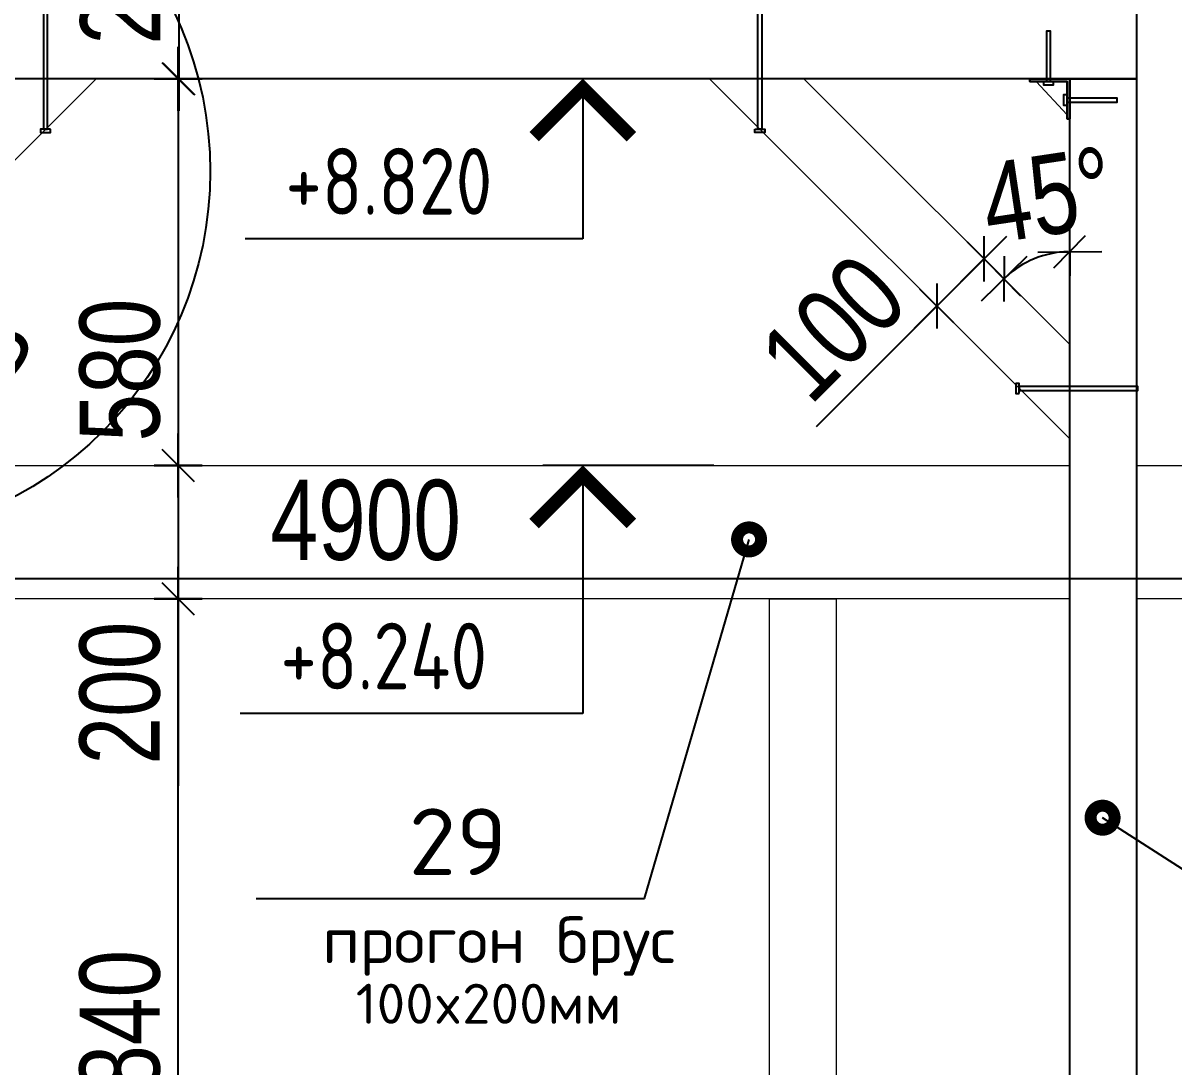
# Model space of a CAD drawing. Extents: x -12289450 to -10763036, y -7834513 to -6150123.
# Drawn here: x -10911059 to -10909334, y -7675911 to -7674346 of the extents above; entities that cross this region are included whole.
import ezdxf

# ---------------------------------------------------------------- set-up
doc = ezdxf.new("R2010")
doc.units = 0
doc.header["$LTSCALE"] = 25
doc.header["$PDMODE"] = 35
doc.layers.get('DefPoints').update_dxf_attribs({"color": 10, "lineweight": 30})
for name, color, linetype in [('004-ВСПЛИНИИ', 15, 'Continuous'), ('005-РАЗМЕРЫ', 252, 'Continuous'), ('008-ШТРИХОВКА', 252, 'Continuous'), ('Крыши', 7, 'Continuous'), ('Примечания', 7, 'Continuous')]:
    doc.layers.add(name, color=color, linetype=linetype)
for name, color, linetype, lineweight in [('RAZMER', 7, 'Continuous', 9), ('ROSTV', 5, 'Continuous', 30), ('Стена', 7, 'Continuous', 5)]:
    doc.layers.add(name, color=color, linetype=linetype, lineweight=lineweight)
doc.styles.add('GOST 2.304', font='cs_gost2304.shx')
doc.styles.add('ROMANT', font='romant.shx', dxfattribs={"height": 2})
doc.styles.get("Standard").update_dxf_attribs({"font": 'arial.ttf'})
doc.styles.add('TXT0', font='txt', dxfattribs={"width": 0.8})
doc.dimstyles.new('Копия 3 РАЗМЕРЫ 3', dxfattribs={"dimscale": 30, "dimtxt": 4, "dimasz": 0.08, "dimexe": 0, "dimexo": 0, "dimgap": 0.9, "dimtad": 1, "dimdec": 0, "dimzin": 0, "dimdsep": 46, "dimtxsty": 'TXT0', "dimblk1": 'A8MITTA', "dimblk2": 'A8MITTA', "dimsah": 1, "dimcen": 0.3, "dimse1": 1, "dimse2": 1, "dimadec": 0, "dimazin": 0, "dimtp": 6, "dimtm": 6, "dimtfac": 1, "dimtdec": 0, "dimtofl": 0, "dimtmove": 0, "dimatfit": 3, "dimldrblk": 'A8MITTA', "dimfxl": 0, "dimtolj": 1, "dimtzin": 0, "dimarcsym": 0})

# ---------------------------------------------------------------- blocks, each defined once
blk = doc.blocks.new('A8MITTA', base_point=(3180, 3140))
for p, q in [((3180, 3154.999999999999), (3180, 3125)), ((3169.999999999999, 3129.999999999999), (3190, 3150)), ((3159.999999999999, 3140), (3200, 3140))]:
    blk.add_line(p, q)
blk = doc.blocks.new('*D1114')
at = {"layer": '005-РАЗМЕРЫ', "color": 0, "lineweight": -2, "ltscale": 4, "transparency": 16777216}
blk.add_line((-10910826.01796757, -7677047.451588755), (-10910826.01796757, -7675212.277390238), dxfattribs=at)
at = {"layer": 'DefPoints', "color": 0, "ltscale": 4, "transparency": 16777216}
for p in [(-10910910.39100694, -7675209.877390238), (-10910826.01796757, -7675209.877390238), (-10910910.39366567, -7677049.851588756)]:
    blk.add_point(p, dxfattribs=at)
at = {"layer": '005-РАЗМЕРЫ', "color": 0, "lineweight": -2, "ltscale": 4, "transparency": 16777216, "xscale": 2.4, "yscale": 2.4, "zscale": 2.4}
for p, rotation in [((-10910826.01796757, -7675209.877390238), 90), ((-10910826.01796757, -7677049.851588756), 270)]:
    blk.add_blockref('A8MITTA', p, dxfattribs=dict(at, rotation=rotation))
at = {"layer": '005-РАЗМЕРЫ', "color": 0, "ltscale": 4, "transparency": 16777216, "insert": (-10910913.01796757, -7675879.222105216), "char_height": 120, "attachment_point": 5, "rotation": 90, "style": 'TXT0'}
blk.add_mtext('\\A1;1840', dxfattribs=at)
blk = doc.blocks.new('*D1115')
at = {"layer": '005-РАЗМЕРЫ', "color": 0, "lineweight": -2, "ltscale": 4, "transparency": 16777216}
for p, q in [((-10910826.01796757, -7675012.273852854), (-10910826.01796757, -7675207.477390237)), ((-10910826.01796757, -7675209.877390238), (-10910826.01796757, -7675490.277390238))]:
    blk.add_line(p, q, dxfattribs=at)
at = {"layer": 'DefPoints', "color": 0, "ltscale": 4, "transparency": 16777216}
for p in [(-10910666.22472147, -7675009.873852854), (-10910826.01796757, -7675209.877390238), (-10910666.22501047, -7675209.877390238)]:
    blk.add_point(p, dxfattribs=at)
at = {"layer": '005-РАЗМЕРЫ', "color": 0, "lineweight": -2, "ltscale": 4, "transparency": 16777216, "xscale": 2.4, "yscale": 2.4, "zscale": 2.4}
for p, rotation in [((-10910826.01796757, -7675009.873852854), 90), ((-10910826.01796757, -7675209.877390238), 270)]:
    blk.add_blockref('A8MITTA', p, dxfattribs=dict(at, rotation=rotation))
at = {"layer": '005-РАЗМЕРЫ', "color": 0, "ltscale": 4, "transparency": 16777216, "insert": (-10910913.01796757, -7675351.27739024), "char_height": 120, "attachment_point": 5, "rotation": 90, "style": 'TXT0'}
blk.add_mtext('\\A1;200', dxfattribs=at)
blk = doc.blocks.new('*D1129')
at = {"layer": '005-РАЗМЕРЫ', "color": 0, "lineweight": -2, "ltscale": 4, "transparency": 16777216}
blk.add_line((-10910824.94837777, -7674232.29110624), (-10910824.94837777, -7674427.494643623), dxfattribs=at)
at = {"layer": 'DefPoints', "color": 0, "ltscale": 4, "transparency": 16777216}
for p in [(-10910666.22472142, -7674229.89110624), (-10910824.94837777, -7674429.894643623), (-10910666.22501042, -7674429.894643623)]:
    blk.add_point(p, dxfattribs=at)
at = {"layer": '005-РАЗМЕРЫ', "color": 0, "lineweight": -2, "ltscale": 4, "transparency": 16777216, "xscale": 2.4, "yscale": 2.4, "zscale": 2.4}
for p, rotation in [((-10910824.94837777, -7674229.89110624), 90), ((-10910824.94837777, -7674429.894643623), 270)]:
    blk.add_blockref('A8MITTA', p, dxfattribs=dict(at, rotation=rotation))
at = {"layer": '005-РАЗМЕРЫ', "color": 0, "ltscale": 4, "transparency": 16777216, "insert": (-10910911.94837777, -7674271.650143957), "char_height": 120, "attachment_point": 5, "rotation": 90, "style": 'TXT0'}
blk.add_mtext('\\A1;200', dxfattribs=at)
blk = doc.blocks.new('*D1130')
at = {"layer": '005-РАЗМЕРЫ', "color": 0, "lineweight": -2, "ltscale": 4, "transparency": 16777216}
blk.add_line((-10910826.01796757, -7674432.294643624), (-10910826.01796757, -7675007.477390243), dxfattribs=at)
at = {"layer": 'DefPoints', "color": 0, "ltscale": 4, "transparency": 16777216}
for p in [(-10910666.22501042, -7674429.894643623), (-10910826.01796757, -7675009.877390243), (-10910666.22501054, -7675009.877390243)]:
    blk.add_point(p, dxfattribs=at)
at = {"layer": '005-РАЗМЕРЫ', "color": 0, "lineweight": -2, "ltscale": 4, "transparency": 16777216, "xscale": 2.4, "yscale": 2.4, "zscale": 2.4}
for p, rotation in [((-10910826.01796757, -7674429.894643623), 90), ((-10910826.01796757, -7675009.877390243), 270)]:
    blk.add_blockref('A8MITTA', p, dxfattribs=dict(at, rotation=rotation))
at = {"layer": '005-РАЗМЕРЫ', "color": 0, "ltscale": 4, "transparency": 16777216, "insert": (-10910913.01796757, -7674866.874156447), "char_height": 120, "attachment_point": 5, "rotation": 90, "style": 'TXT0'}
blk.add_mtext('\\A1;580', dxfattribs=at)
blk = doc.blocks.new('*D1132')
at = {"layer": '005-РАЗМЕРЫ', "color": 0, "lineweight": -2, "ltscale": 4, "transparency": 16777216}
for p, q in [((-10909619.24996668, -7674701.804944848), (-10909686.56653225, -7674769.121510419)), ((-10909688.26358852, -7674770.818566694), (-10909869.41807995, -7674951.973058118))]:
    blk.add_line(p, q, dxfattribs=at)
at = {"layer": 'DefPoints', "color": 0, "ltscale": 4, "transparency": 16777216}
for p in [(-10909650.97712972, -7674666.683669256), (-10909721.68780784, -7674737.394347378), (-10909688.26358852, -7674770.818566694)]:
    blk.add_point(p, dxfattribs=at)
at = {"layer": '005-РАЗМЕРЫ', "color": 0, "lineweight": -2, "ltscale": 4, "transparency": 16777216, "xscale": 2.4, "yscale": 2.4, "zscale": 2.4}
for p, rotation in [((-10909617.5529104, -7674700.107888573), 45), ((-10909688.26358852, -7674770.818566694), 225)]:
    blk.add_blockref('A8MITTA', p, dxfattribs=dict(at, rotation=rotation))
at = {"layer": '005-РАЗМЕРЫ', "color": 0, "ltscale": 4, "transparency": 16777216, "insert": (-10909843.96223583, -7674803.480634067), "char_height": 120, "attachment_point": 5, "rotation": 45, "style": 'TXT0'}
blk.add_mtext('\\A1;100', dxfattribs=at)
blk = doc.blocks.new('*D1133')
at = {"layer": '005-РАЗМЕРЫ', "color": 0, "lineweight": -2, "ltscale": 4, "transparency": 16777216}
for p, q in [((-10911372.14826967, -7674714.823563156), (-10911304.8317041, -7674782.140128727)), ((-10911303.13464783, -7674783.837185002), (-10911127.48932338, -7674959.482509449))]:
    blk.add_line(p, q, dxfattribs=at)
at = {"layer": 'DefPoints', "color": 0, "ltscale": 4, "transparency": 16777216}
for p in [(-10911327.40248832, -7674666.683669255), (-10911256.6918102, -7674737.394347376), (-10911303.13464783, -7674783.837185002)]:
    blk.add_point(p, dxfattribs=at)
at = {"layer": '005-РАЗМЕРЫ', "color": 0, "lineweight": -2, "ltscale": 4, "transparency": 16777216, "xscale": 2.4, "yscale": 2.4, "zscale": 2.4}
for p, rotation in [((-10911373.84532595, -7674713.126506881), 135), ((-10911303.13464783, -7674783.837185002), 315)]:
    blk.add_blockref('A8MITTA', p, dxfattribs=dict(at, rotation=rotation))
at = {"layer": '005-РАЗМЕРЫ', "color": 0, "ltscale": 4, "transparency": 16777216, "insert": (-10911152.9451675, -7674810.990085403), "char_height": 120, "attachment_point": 5, "rotation": 315, "style": 'TXT0'}
blk.add_mtext('\\A1;100', dxfattribs=at)
blk = doc.blocks.new('*D1134')
at = {"layer": '005-РАЗМЕРЫ', "color": 0, "lineweight": -2, "ltscale": 4, "transparency": 16777216}
blk.add_arc((-10909489.18980746, -7674828.470991516), 139.0614991211827, 90.9888544179779, 134.0111455840421, dxfattribs=at)
at = {"layer": 'DefPoints', "color": 0, "ltscale": 4, "transparency": 16777216}
for p in [(-10909887.76845123, -7674429.892347744), (-10909489.18980747, -7674429.892347744), (-10909558.72055702, -7674708.040200589), (-10909489.18980747, -7674828.470991503), (-10909489.18980738, -7677009.875093743)]:
    blk.add_point(p, dxfattribs=at)
at = {"layer": '005-РАЗМЕРЫ', "color": 0, "lineweight": -2, "ltscale": 4, "transparency": 16777216, "xscale": 2.4, "yscale": 2.4, "zscale": 2.4}
for p, rotation in [((-10909489.18980746, -7674689.409492394), 0.4944272100307717), ((-10909587.52113649, -7674730.139662486), 224.5055727919892)]:
    blk.add_blockref('A8MITTA', p, dxfattribs=dict(at, rotation=rotation))
at = {"layer": '005-РАЗМЕРЫ', "color": 0, "ltscale": 4, "transparency": 16777216, "insert": (-10909522.69004321, -7674604.905485256), "char_height": 120, "attachment_point": 5, "rotation": 8.522095647250632, "style": 'TXT0'}
blk.add_mtext('\\A1;45°', dxfattribs=at)
blk = doc.blocks.new('*D1279')
at = {"layer": '005-РАЗМЕРЫ', "color": 0, "lineweight": -2, "ltscale": 4, "transparency": 16777216}
blk.add_line((-10912936.78994049, -7675179.331477251), (-10908041.58980746, -7675179.331477251), dxfattribs=at)
at = {"layer": 'DefPoints', "color": 0, "ltscale": 4, "transparency": 16777216}
for p in [(-10908039.18980746, -7675179.331477251), (-10912939.18994049, -7675209.816807898), (-10908039.18980746, -7675209.882855427)]:
    blk.add_point(p, dxfattribs=at)
at = {"layer": '005-РАЗМЕРЫ', "color": 0, "lineweight": -2, "ltscale": 4, "transparency": 16777216, "xscale": 2.4, "yscale": 2.4, "zscale": 2.4, "rotation": 180}
blk.add_blockref('A8MITTA', (-10912939.18994049, -7675179.331477251), dxfattribs=at)
at = {"layer": '005-РАЗМЕРЫ', "color": 0, "lineweight": -2, "ltscale": 4, "transparency": 16777216, "xscale": 2.4, "yscale": 2.4, "zscale": 2.4}
blk.add_blockref('A8MITTA', (-10908039.18980746, -7675179.331477251), dxfattribs=at)
at = {"layer": '005-РАЗМЕРЫ', "color": 0, "ltscale": 4, "transparency": 16777216, "insert": (-10910544.83479631, -7675092.331477251), "char_height": 120, "attachment_point": 5, "style": 'TXT0'}
blk.add_mtext('\\A1;4900', dxfattribs=at)

msp = doc.modelspace()

# ---------------------------------------------------------------- hatches: boundary and pattern name
at = {"layer": '008-ШТРИХОВКА', "ltscale": 3}
h = msp.add_hatch(dxfattribs=at)
h.set_pattern_fill('ANSI37', color=256, scale=30)
h.set_pattern_definition([(45, (-10915989.18994462, -7676799.764065131), (-67.35192090801864, 67.35192090801866), []), (135, (-10915989.18994462, -7676799.764065131), (-67.35192090801866, -67.35192090801864), [])])
h.paths.add_polyline_path([(-10914357.10273346, -7675857.478074427), (-10914427.47158537, -7675781.637771543, -0.6547361384113118), (-10914442.5931089, -7675775.040275832, -1), (-10914424.5931089, -7675775.040275832, -0.2086519134828156), (-10914427.47158537, -7675781.637771543), (-10914357.10273346, -7675857.478074427), (-10913966.35053773, -7675631.877189032), (-10914081.83084662, -7675477.92726788, -0.4498056457272784), (-10914095.02559302, -7675475.227698456), (-10915389.19001265, -7676222.413874508), (-10915389.19001265, -7676395.618915982), (-10915792.51505864, -7676628.478739854, -0.0634671176755682), (-10915753.6501465, -7676663.775099286)])
h.paths.add_polyline_path([(-10915989.18994462, -7676606.024943585), (-10915989.18994462, -7676742.029038212), (-10915934.20290366, -7676710.282255312), (-10915934.20290366, -7676654.875092264), (-10915844.20290366, -7676654.875092264), (-10915844.20290366, -7676658.320731086), (-10915792.51505864, -7676628.478739854, 0.2536794468160675)])
h.paths.add_polyline_path([(-10915954.37470197, -7676690.174183697, -1), (-10915964.37470197, -7676690.174183697, -1)], flags=16)
h.paths.add_polyline_path([(-10915792.51505864, -7676628.478739854), (-10915389.19001265, -7676395.618915982), (-10915389.19001265, -7676222.413874508), (-10915989.18994462, -7676568.823996739), (-10915989.18994462, -7676606.024943585, -0.2536794468160678)])
h.paths.add_polyline_path([(-10915955.17786892, -7676586.144504814), (-10915954.19001265, -7676586.144504814, 1), (-10915964.19001265, -7676586.144504814), (-10915963.20215639, -7676586.144504814, -1)], flags=16)
h.paths.add_polyline_path([(-10915684.19001265, -7676534.289611015, -1), (-10915694.19001265, -7676534.289611015, -1)], flags=16)
h.paths.add_polyline_path([(-10915689.19001265, -7676434.267822751), (-10915689.19001265, -7676435.256519955, 0.425076744523646), (-10915684.00532333, -7676430.259932133), (-10915684.9931796, -7676430.259932133, -0.4277661830129994)], flags=16)
h.paths.add_polyline_path([(-10915424.00532333, -7676378.298407906, -1), (-10915414.00532333, -7676378.298407906, -1)], flags=16)
h.paths.add_polyline_path([(-10915419.00532333, -7676278.276619641), (-10915419.00532333, -7676279.265316845, 0.4250767445236465), (-10915413.82063401, -7676274.268729024), (-10915414.80849028, -7676274.268729024, -0.4277661830129981)], flags=16)
h.paths.add_polyline_path([(-10915939.20290366, -7676770.904033577), (-10915939.20290366, -7676744.875092264), (-10915934.20290366, -7676744.875092264), (-10915934.20290366, -7676710.282255312), (-10915989.18994462, -7676742.029038212), (-10915989.18994462, -7676799.764065131)])
h.paths.add_polyline_path([(-10915885.4592008, -7676739.875092264), (-10915844.20290366, -7676716.055758003), (-10915844.20290366, -7676658.320731086), (-10915866.40474209, -7676671.138968483, -0.3925521491947953), (-10915861.77699152, -7676676.125092264, -1.254141059809762), (-10915871.28122609, -7676673.954407835), (-10915934.20290366, -7676710.282255312), (-10915934.20290366, -7676739.875092264)], flags=17)
h.paths.add_polyline_path([(-10915916.92516725, -7676718.625092264, -1), (-10915906.92516725, -7676718.625092264, -1)], flags=16)
h.paths.add_polyline_path([(-10915871.77699152, -7676718.625092264, -1), (-10915861.77699152, -7676718.625092264, -1)], flags=16)
h.paths.add_polyline_path([(-10915753.6501465, -7676663.775099286, 0.06346711767556835), (-10915792.51505864, -7676628.478739854), (-10915844.20290366, -7676658.320731086), (-10915844.20290366, -7676716.055758003)])
h.paths.add_polyline_path([(-10912939.18994045, -7675009.875094075), (-10912934.18994045, -7675009.875094075), (-10912934.18994045, -7674919.875094075), (-10912844.18994045, -7674919.875094075), (-10912844.18994045, -7674983.997454979), (-10911861.70270723, -7674416.758170653, -0.1414871359465259), (-10911698.85362352, -7674157.020541127), (-10911737.32179636, -7674114.00677679), (-10914079.43713575, -7675466.227698456, -0.1316515362314645), (-10914078.23138139, -7675470.727668994, -0.2360483735777011), (-10914081.83084662, -7675477.92726788), (-10913966.35053773, -7675631.877189032), (-10912939.18994045, -7675038.845741689)])
h.paths.add_polyline_path([(-10911861.70270723, -7674416.758170653), (-10911589.18981062, -7674259.422772068), (-10911589.18981062, -7674229.892347589), (-10911584.18981062, -7674229.892347589), (-10911584.18981062, -7674139.892347589), (-10911494.18981062, -7674139.892347589), (-10911494.18981062, -7674204.574494973), (-10911196.67037892, -7674032.801566221, 0.4042254674223072)])
h.paths.add_polyline_path([(-10911089.18978059, -7673739.807583013), (-10911737.32179636, -7674114.00677679), (-10911698.85362352, -7674157.020541127, -0.2485245410468953), (-10911196.67037892, -7674032.801566221), (-10911089.19000852, -7673970.747743712), (-10911089.18994049, -7673970.747743705), (-10910714.18980903, -7673970.747832092), (-10910714.18980903, -7673739.807671398)])
h = msp.add_hatch(dxfattribs=at)
h.set_pattern_fill('ANSI37', color=256, scale=30)
h.set_pattern_definition([(45, (-10909889.18947748, -7674868.50994949), (-67.35192090801864, 67.35192090801866), []), (135, (-10909889.18947748, -7674868.50994949), (-67.35192090801866, -67.35192090801864), [])])
edge = h.paths.add_edge_path()
edge.add_line((-10909889.18947748, -7673739.807865844), (-10909889.18947748, -7673970.747698552))
edge.add_line((-10909889.18947748, -7673970.747698552), (-10909440.33825506, -7674229.892347589))
edge.add_line((-10909440.33825506, -7674229.892347589), (-10909389.18980747, -7674229.892347579))
edge.add_line((-10909389.18980747, -7674229.892347579), (-10909389.18980747, -7674259.422917579))
edge.add_line((-10909389.18980747, -7674259.422917579), (-10908334.22012197, -7674868.50994949))
edge.add_arc((-10908118.65959891, -7675237.920173652), 427.703463645924, 75.50486864757022, 120.2646789004273, ccw=False)
edge.add_line((-10908011.60639035, -7674823.830976315), (-10909889.18947748, -7673739.807881557))
edge.add_line((-10909889.18947748, -7673739.807881557), (-10909889.18947748, -7673739.807865844))

# ---------------------------------------------------------------- linework, layer by layer
at = {"lineweight": 25, "ltscale": 20}
for p, q in [((-10910126.73720334, -7675659.3859024), (-10909969.97082664, -7675120.837028284)), ((-10909208.33883692, -7675687.108027831), (-10909439.90414367, -7675538.17129937)), ((-10910709.0586109, -7675659.385902399), (-10910126.73720334, -7675659.3859024))]:
    msp.add_line(p, q, dxfattribs=at)
at = {"lineweight": 25, "ltscale": 20, "const_width": 36}
for points in [[(-10909960.97082664, -7675120.837028284, 1), (-10909978.97082664, -7675120.837028284, 1)], [(-10909430.90414367, -7675538.17129937, 1), (-10909448.90414367, -7675538.17129937, 1)]]:
    msp.add_lwpolyline(points, format="xyb", close=True, dxfattribs=at)
at = {"layer": '004-ВСПЛИНИИ', "color": 1}
msp.add_circle((-10911330.52341981, -7674568.874481963), 552.5312729140917, dxfattribs=at)
at = {"layer": '005-РАЗМЕРЫ', "color": 6, "ltscale": 5}
for points in [[(-10911021.75856866, -7674505.46110579), (-10911021.75830524, -7674327.564320246), (-10911021.75830524, -7674327.564320246), (-10911027.75830524, -7674327.564320246), (-10911027.75856866, -7674505.46110579), (-10911021.75856866, -7674505.46110579)], [(-10909956.62104943, -7674505.46110579), (-10909956.62131285, -7674327.564320246), (-10909956.62131285, -7674327.564320246), (-10909950.62131285, -7674327.564320246), (-10909950.62104943, -7674505.46110579), (-10909956.62104943, -7674505.46110579)], [(-10909518.18980746, -7674433.892347744), (-10909518.18980746, -7674358.892347744), (-10909518.18980746, -7674358.892347744), (-10909524.18980746, -7674358.892347744), (-10909524.18980746, -7674433.892347744), (-10909518.18980746, -7674433.892347744)], [(-10909493.18980747, -7674464.892347749), (-10909418.18980747, -7674464.892347751), (-10909418.18980747, -7674464.892347751), (-10909418.18980747, -7674458.892347751), (-10909493.18980747, -7674458.892347751), (-10909493.18980747, -7674464.892347749)], [(-10909564.75856552, -7674897.323589701), (-10909386.86177997, -7674897.323853122), (-10909386.86177997, -7674897.323853122), (-10909386.86177997, -7674891.323853123), (-10909564.75856552, -7674891.323589703), (-10909564.75856552, -7674897.323589701)]]:
    msp.add_lwpolyline(points, dxfattribs=at)
for points in [[(-10909513.66600072, -7674433.892347744), (-10909528.71361422, -7674433.892347744), (-10909528.71361422, -7674439.159380803), (-10909513.66600072, -7674439.159380803)], [(-10909493.18980747, -7674469.416154495), (-10909493.18980747, -7674454.368540991), (-10909498.45684053, -7674454.368540991), (-10909498.45684053, -7674469.416154495)], [(-10911017.23476192, -7674505.46110579), (-10911032.28237542, -7674505.46110579), (-10911032.28237542, -7674510.728138849), (-10911017.23476192, -7674510.728138849)], [(-10909961.14485618, -7674505.46110579), (-10909946.09724267, -7674505.46110579), (-10909946.09724267, -7674510.728138849), (-10909961.14485618, -7674510.728138849)], [(-10909564.75856552, -7674901.847396446), (-10909564.75856552, -7674886.799782943), (-10909570.02559857, -7674886.799782943), (-10909570.02559857, -7674901.847396446)]]:
    msp.add_lwpolyline(points, close=True, dxfattribs=at)
at = {"layer": 'RAZMER', "lineweight": 0, "ltscale": 4}
for points in [[(-10911489.18981062, -7674969.892347743), (-10910949.18981062, -7674429.892347742)], [(-10909489.18980747, -7674969.892347743), (-10910029.18980747, -7674429.892347742)], [(-10909489.18980747, -7674828.470991503), (-10909887.76845123, -7674429.892347744)]]:
    msp.add_lwpolyline(points, dxfattribs=at)
at = {"layer": 'ROSTV', "lineweight": 30}
msp.add_lwpolyline([(-10909489.18980747, -7674429.892347744), (-10909549.18980747, -7674429.892347744), (-10909549.18980747, -7674433.892347744), (-10909493.18980747, -7674433.892347744), (-10909493.18980747, -7674489.892347744), (-10909489.18980747, -7674489.892347744)], close=True, dxfattribs=at)
at = {"layer": 'ROSTV', "lineweight": 0}
msp.add_lwpolyline([(-10909493.18980747, -7674483.892347744), (-10909539.70792145, -7674433.892347744)], dxfattribs=at)
at = {"layer": 'Крыши', "lineweight": 25, "ltscale": 3}
for p, q in [((-10909489.18980738, -7677009.875093742), (-10909489.18980747, -7674429.892347744)), ((-10909389.18980712, -7674429.892347752), (-10909389.18980733, -7677009.875093735))]:
    msp.add_line(p, q, dxfattribs=at)
msp.add_lwpolyline([(-10909389.18980747, -7674229.892347726), (-10909389.18980743, -7674429.892347752), (-10911589.18981061, -7674429.892347568), (-10911589.18981062, -7674229.892347589)], close=True, dxfattribs=at)
msp.add_lwpolyline([(-10909489.18980747, -7675009.87509402), (-10909489.18980747, -7674429.892347591), (-10909389.18980747, -7674429.892347591), (-10909389.18980747, -7675009.875093997)], dxfattribs=at)
at = {"layer": 'Крыши', "lineweight": 18, "ltscale": 3}
for points in [[(-10911489.18981005, -7675009.875094122), (-10909489.18980747, -7675009.875094532)], [(-10909389.18980747, -7675009.875093997), (-10908139.18980746, -7675009.87509408), (-10908139.18980746, -7675209.87509408), (-10909389.18980747, -7675209.875094079)], [(-10909389.18980747, -7675009.875094553), (-10908139.18980744, -7675009.875094809)], [(-10909489.18980746, -7675209.879934764), (-10911489.18981009, -7675209.877044802)], [(-10908139.18980746, -7675209.881885488), (-10909389.18980746, -7675209.880079261)]]:
    msp.add_lwpolyline(points, dxfattribs=at)
msp.add_lwpolyline([(-10909939.19089253, -7675209.875094077), (-10909839.19089253, -7675209.875094077), (-10909839.18736, -7677049.875094078), (-10909939.18736, -7677049.875094078)], close=True, dxfattribs=at)
at = {"layer": 'Примечания', "linetype": 'Continuous', "lineweight": 25, "ltscale": 40}
for p, q in [((-10910022.91813805, -7674429.892347889), (-10910279.32320488, -7674429.892347889)), ((-10910219.32320488, -7674429.892347889), (-10910219.32320488, -7674669.892347889)), ((-10910219.32320488, -7674669.892347889), (-10910725.32320488, -7674669.892347889)), ((-10910022.91813821, -7675009.875094258), (-10910279.32320504, -7675009.875094258)), ((-10910219.32320504, -7675009.875094258), (-10910219.32320504, -7675381.805765569)), ((-10910219.32320504, -7675381.805765569), (-10910732.82320504, -7675381.805765569))]:
    msp.add_line(p, q, dxfattribs=at)
at = {"layer": 'Примечания', "linetype": 'Continuous', "lineweight": 25, "ltscale": 40, "const_width": 20}
for points in [[(-10910146.39429745, -7674516.963386569), (-10910219.32320488, -7674444.034479137), (-10910292.25211231, -7674516.963386569)], [(-10910146.39429761, -7675096.946132938), (-10910219.32320504, -7675024.017225506), (-10910292.25211247, -7675096.946132938)]]:
    msp.add_lwpolyline(points, dxfattribs=at)

# ---------------------------------------------------------------- texts
at = {"layer": 'Примечания', "linetype": 'Continuous', "lineweight": 25, "ltscale": 40, "style": 'GOST 2.304'}
for s, p in [('+8.820', (-10910665.32320488, -7674633.892347889)), ('+8.240', (-10910672.82320504, -7675345.805765569))]:
    msp.add_text(s, height=100, dxfattribs=at).set_placement(p)
at = {"layer": 'Примечания', "color": 7, "attachment_point": 6}
for s, insert, char_height in [('\\A1;{\\Fsimplex|c204;прогон\\Fsimplex|c0; \\Fsimplex|c204;брус}', (-10910082.19271924, -7675730.767622813), 70), ('\\A1;{\\Fsimplex|c0;100x200\\Fsimplex|c204;мм}', (-10910161.57326347, -7675817.132940465), 60)]:
    msp.add_mtext(s, dxfattribs=dict(at, insert=insert, char_height=char_height))
at = {"layer": 'Стена', "linetype": 'Continuous', "ltscale": 100, "style": 'ROMANT'}
msp.add_text('29', height=100, rotation=359.999999999722, dxfattribs=at).set_placement((-10910480.35110971, -7675624.212717853))

# ---------------------------------------------------------------- dimensions: what is measured, and where the dimension line sits
at = {"layer": '005-РАЗМЕРЫ', "ltscale": 4}
for base, p1, p2, angle, picture, middle, dimtype in [((-10910824.94837777, -7674429.894643623), (-10910666.22472142, -7674229.89110624), (-10910666.22501042, -7674429.894643623), 90, '*D1129', (-10910824.94837777, -7674271.650143957), 160), ((-10910826.01796757, -7675009.877390243), (-10910666.22501042, -7674429.894643623), (-10910666.22501054, -7675009.877390243), 90, '*D1130', (-10910826.01796757, -7674866.874156447), 160), ((-10911303.13464783, -7674783.837185002), (-10911327.40248832, -7674666.683669255), (-10911256.6918102, -7674737.394347376), 314.99999999924535, '*D1133', (-10911214.46345746, -7674872.508375365), 161), ((-10909688.26358852, -7674770.818566694), (-10909650.97712972, -7674666.683669256), (-10909721.68780784, -7674737.394347377), 225.00000000075462, '*D1132', (-10909782.44394586, -7674864.998924031), 161), ((-10910826.01796757, -7675209.877390238), (-10910666.22472147, -7675009.873852854), (-10910666.22501047, -7675209.877390238), 90, '*D1115', (-10910826.01796757, -7675351.27739024), 160), ((-10910826.01796757, -7675209.877390238), (-10910910.39366567, -7677049.851588756), (-10910910.39100694, -7675209.877390238), 90, '*D1114', (-10910826.01796757, -7675879.222105216), 160)]:
    dim = msp.add_linear_dim(base=base, p1=p1, p2=p2, angle=angle, dimstyle='Копия 3 РАЗМЕРЫ 3', dxfattribs=at)
    dim.commit()
    dim.dimension.update_dxf_attribs({"geometry": picture, "text_midpoint": middle, "dimtype": dimtype})
dim = msp.add_angular_dim_2l(base=(-10909558.72055702, -7674708.040200589), line1=((-10909489.18980738, -7677009.875093742), (-10909489.18980747, -7674429.892347744)), line2=((-10909489.18980747, -7674828.470991503), (-10909887.76845123, -7674429.892347744)), dimstyle='Копия 3 РАЗМЕРЫ 3', dxfattribs=at)
dim.commit()
dim.dimension.update_dxf_attribs({"geometry": '*D1134', "text_midpoint": (-10909509.79744309, -7674690.94489984), "dimtype": 162})
dim = msp.add_linear_dim(base=(-10908039.18980746, -7675179.331477251), p1=(-10912939.18994049, -7675209.816807898), p2=(-10908039.18980746, -7675209.882855427), dimstyle='Копия 3 РАЗМЕРЫ 3', dxfattribs=at)
dim.commit()
dim.dimension.update_dxf_attribs({"geometry": '*D1279', "text_midpoint": (-10910544.83479631, -7675179.331477251), "dimtype": 160})

doc.saveas('drawing.dxf')
